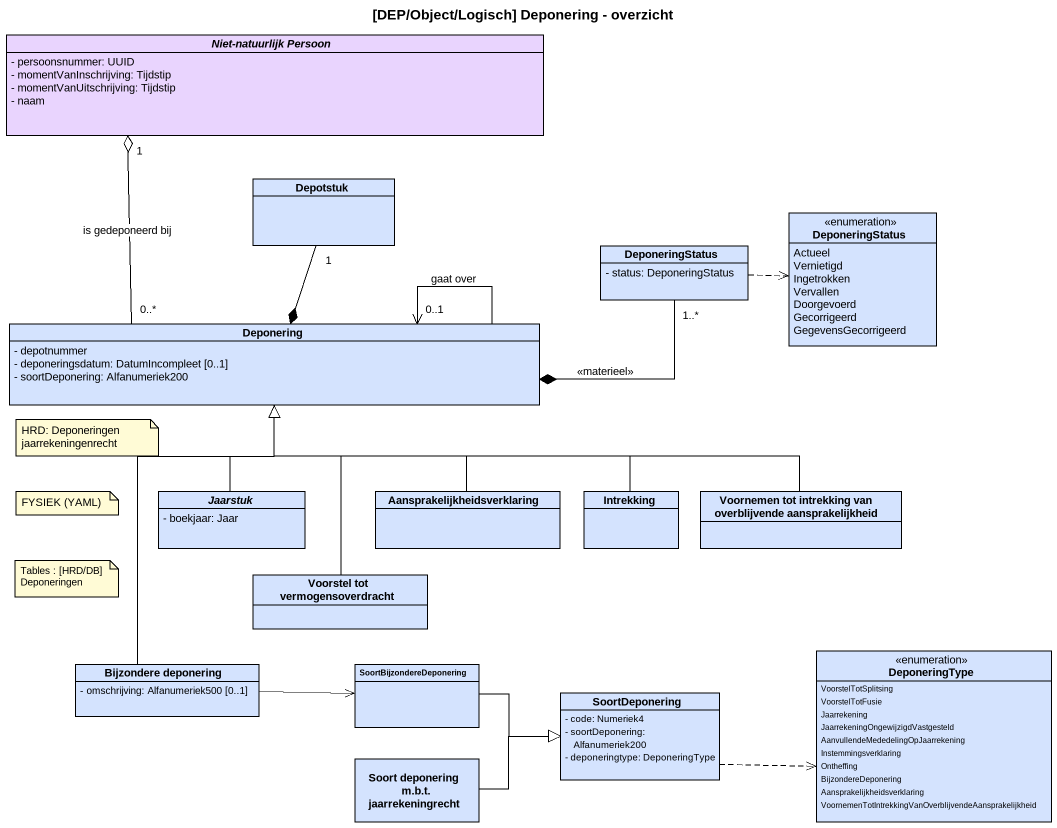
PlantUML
@startuml
title [DEP/Object/Logisch] Deponering - overzicht
hide circle
hide empty members
skinparam classAttributeIconSize 0
abstract class "Niet-natuurlijk Persoon" as Niet_natuurlijk_Persoon #E9D4FE {
  - persoonsnummer: UUID
  - momentVanInschrijving: Tijdstip
  - momentVanUitschrijving: Tijdstip
  - naam
}
class Depotstuk #D4E3FE
class DeponeringStatus #D4E3FE {
  - status: DeponeringStatus
}
enum "DeponeringStatus" as DeponeringStatus_2 #D4E3FE {
  Actueel
  Vernietigd
  Ingetrokken
  Vervallen
  Doorgevoerd
  Gecorrigeerd
  GegevensGecorrigeerd
}
class Deponering #D4E3FE {
  - depotnummer
  - deponeringsdatum: DatumIncompleet [0..1]
  - soortDeponering: Alfanumeriek200
}
abstract class Jaarstuk #D4E3FE {
  - boekjaar: Jaar
}
class Aansprakelijkheidsverklaring #D4E3FE
class Intrekking #D4E3FE
class "Voornemen tot intrekking van overblijvende aansprakelijkheid" as Voornemen_tot_intrekking #D4E3FE
class "Voorstel tot vermogensoverdracht" as Voorstel_tot #D4E3FE
class "Bijzondere deponering" as Bijzondere_deponering #D4E3FE {
  - omschrijving: Alfanumeriek500 [0..1]
}
class SoortBijzondereDeponering #D4E3FE
enum DeponeringType #D4E3FE {
  VoorstelTotSplitsing
  VoorstelTotFusie
  Jaarrekening
  JaarrekeningOngewijzigdVastgesteld
  AanvullendeMededelingOpJaarrekening
  Instemmingsverklaring
  Ontheffing
  BijzondereDeponering
  Aansprakelijkheidsverklaring
  VoornemenTotIntrekkingVanOverblijvendeAansprakelijkheid
}
class SoortDeponering #D4E3FE {
  - code: Numeriek4
  - soortDeponering: Alfanumeriek200
  - deponeringtype: DeponeringType
}
class "Soort deponering m.b.t. jaarrekeningrecht" as Soort_deponering_m_b_t #D4E3FE
Depotstuk "1" --* Deponering
DeponeringStatus .right.> DeponeringStatus_2
DeponeringStatus "1..*" -left-* Deponering : <<materieel>>
Deponering "0..*" -up-o "1" Niet_natuurlijk_Persoon : is gedeponeerd bij
Deponering --> "0..1" Deponering : gaat over
Jaarstuk -up-|> Deponering
Aansprakelijkheidsverklaring -up-|> Deponering
Intrekking -left-|> Deponering
Voornemen_tot_intrekking -left-|> Deponering
Voorstel_tot -up-|> Deponering
Bijzondere_deponering -up-|> Deponering
Bijzondere_deponering -right-> SoortBijzondereDeponering
SoortBijzondereDeponering -right-|> SoortDeponering
SoortDeponering .right.> DeponeringType
Soort_deponering_m_b_t -right-|> SoortDeponering
note as N1
  HRD: Deponeringen jaarrekeningenrecht
end note
note as N2
  FYSIEK (YAML)
end note
note as N3
  Tables : [HRD/DB] Deponeringen
end note
@enduml
